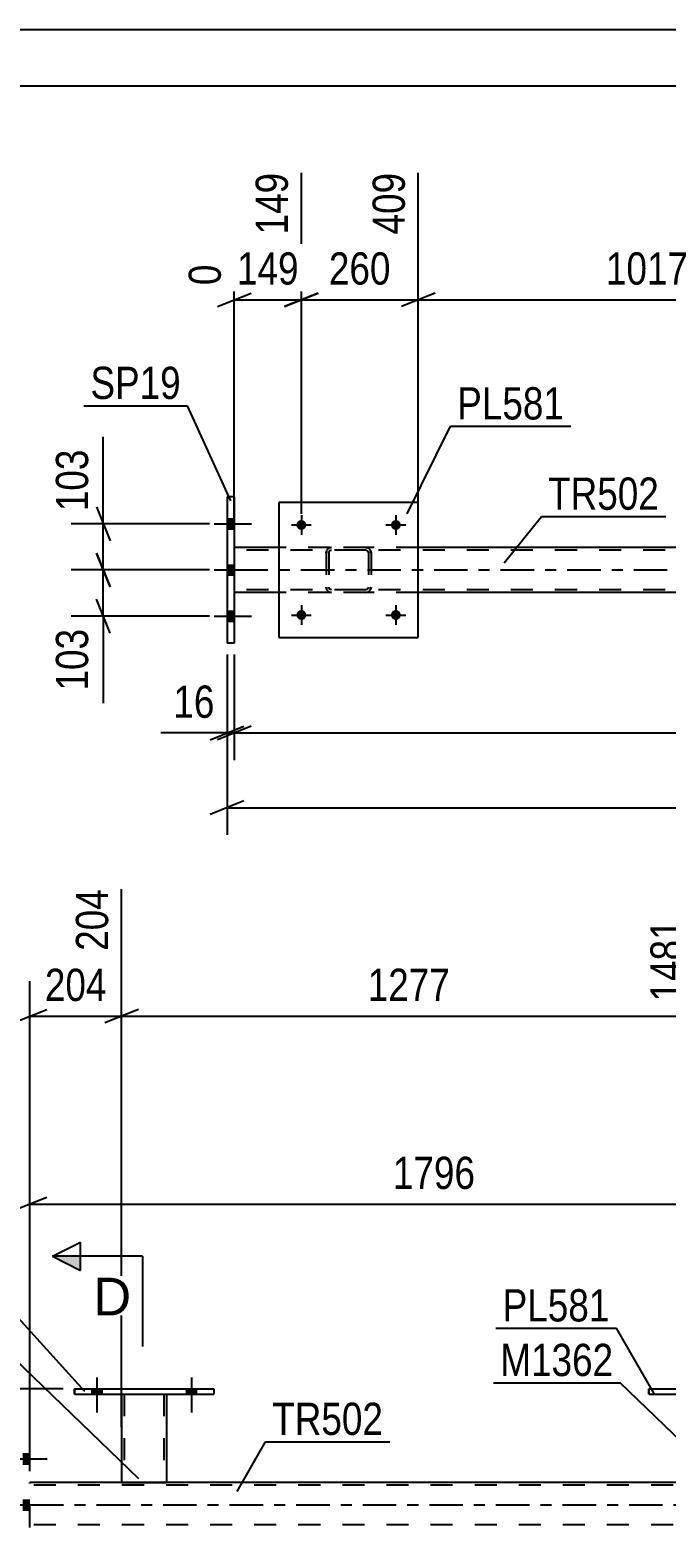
# Model space of a CAD drawing. Header units: millimetres. Extents: x 0 to 841, y 0 to 594.
# Drawn here: x 117 to 173.6, y 461.1 to 594 of the extents above; entities that cross this region are included whole.
import ezdxf

# ---------------------------------------------------------------- set-up
doc = ezdxf.new("R2010")
doc.units = ezdxf.units.MM
doc.linetypes.add('DXK_LINE_DOT2', pattern=[3.9198, 1.9599, -1.9599])
doc.linetypes.add('DXK_LINE_DOT3', pattern=[5.9187, 2.979, -0.9799, 0.9799, -0.9799])
doc.styles.add('Arial', font='ARIAL.TTF', dxfattribs={"height": 0.2})
doc.styles.add('Arial Narrow', font='ARIALN.TTF', dxfattribs={"height": 0.2})

# ---------------------------------------------------------------- blocks, each defined once
blk = doc.blocks.new('Unknown-318893340-1135')
at = {"color": 5, "linetype": 'Continuous'}
for p, q in [((841, 594), (0, 594)), ((836, 589), (5, 589))]:
    blk.add_line(p, q, dxfattribs=at)
blk = doc.blocks.new('Bolt-318893340-2874 - 2823')
at = {"linetype": 'Continuous'}
for points in [[(135.18, 549.69), (135.18, 550.57), (134.54, 550.57), (134.54, 549.69)], [(135.18, 549.69), (135.18, 550.57), (134.54, 550.57), (134.54, 549.69)], [(135.18, 549.69), (135.18, 550.57), (134.54, 550.57), (134.54, 549.69)], [(135.18, 545.59), (135.18, 546.47), (134.54, 546.47), (134.54, 545.59)], [(135.18, 545.59), (135.18, 546.47), (134.54, 546.47), (134.54, 545.59)], [(135.18, 541.49), (135.18, 542.37), (134.54, 542.37), (134.54, 541.49)], [(135.18, 541.49), (135.18, 542.37), (134.54, 542.37), (134.54, 541.49)], [(135.18, 541.49), (135.18, 542.37), (134.54, 542.37), (134.54, 541.49)]]:
    blk.add_hatch(color=1, dxfattribs=at).paths.add_polyline_path(points)
at = {"color": 1, "linetype": 'Continuous'}
for p, q in [((134.54, 550.57), (135.18, 550.57)), ((134.54, 550.57), (135.18, 550.57)), ((134.54, 550.57), (135.18, 550.57)), ((133.38, 550.13), (136.7, 550.13)), ((133.38, 550.13), (136.7, 550.13)), ((133.38, 550.13), (136.7, 550.13)), ((134.54, 549.69), (135.18, 549.69)), ((134.54, 549.69), (135.18, 549.69)), ((134.54, 549.69), (135.18, 549.69)), ((134.54, 546.47), (135.18, 546.47)), ((134.54, 546.47), (135.18, 546.47)), ((133.38, 546.03), (136.7, 546.03)), ((133.38, 546.03), (136.7, 546.03)), ((134.54, 545.59), (135.18, 545.59)), ((134.54, 545.59), (135.18, 545.59)), ((134.54, 542.37), (135.18, 542.37)), ((134.54, 542.37), (135.18, 542.37)), ((134.54, 542.37), (135.18, 542.37)), ((133.38, 541.93), (136.7, 541.93)), ((133.38, 541.93), (136.7, 541.93)), ((133.38, 541.93), (136.7, 541.93)), ((134.54, 541.49), (135.18, 541.49)), ((134.54, 541.49), (135.18, 541.49)), ((134.54, 541.49), (135.18, 541.49))]:
    blk.add_line(p, q, dxfattribs=at)
blk = doc.blocks.new('Part-318893340-2873 - 2823')
at = {"color": 2, "linetype": 'Continuous'}
for p, q in [((139.14, 548.03), (135.18, 548.03)), ((190.22, 548.03), (151.54, 548.03)), ((139.14, 544.03), (135.18, 544.03)), ((190.22, 544.03), (151.54, 544.03))]:
    blk.add_line(p, q, dxfattribs=at)
at = {"color": 7, "linetype": 'DXK_LINE_DOT2'}
for p, q in [((135.18, 548.03), (135.18, 544.03)), ((730.1, 547.79), (135.18, 547.79)), ((151.54, 548.03), (139.14, 548.03)), ((730.1, 544.27), (135.18, 544.27)), ((151.54, 544.03), (139.14, 544.03))]:
    blk.add_line(p, q, dxfattribs=at)
at = {"color": 7, "linetype": 'DXK_LINE_DOT3'}
blk.add_line((135.18, 546.03), (730.1, 546.03), dxfattribs=at)
blk = doc.blocks.new('Bolt-318893340-2895 - 2823')
at = {"linetype": 'Continuous'}
for points in [[(141.58, 550.03, -1), (140.7, 550.03, -1)], [(149.98, 550.03, -1), (149.1, 550.03, -1)]]:
    blk.add_hatch(color=1, dxfattribs=at).paths.add_polyline_path(points)
at = {"color": 1, "linetype": 'Continuous'}
for p, q in [((141.14, 550.91), (141.14, 549.15)), ((149.54, 550.91), (149.54, 549.15)), ((140.26, 550.03), (142.02, 550.03)), ((148.66, 550.03), (150.42, 550.03))]:
    blk.add_line(p, q, dxfattribs=at)
blk = doc.blocks.new('Bolt-318893340-2896 - 2823')
at = {"linetype": 'Continuous'}
for points in [[(141.58, 542.03, -1), (140.7, 542.03, -1)], [(149.98, 542.03, -1), (149.1, 542.03, -1)]]:
    blk.add_hatch(color=1, dxfattribs=at).paths.add_polyline_path(points)
at = {"color": 1, "linetype": 'Continuous'}
for p, q in [((141.14, 542.91), (141.14, 541.15)), ((149.54, 542.91), (149.54, 541.15)), ((140.26, 542.03), (142.02, 542.03)), ((148.66, 542.03), (150.42, 542.03))]:
    blk.add_line(p, q, dxfattribs=at)
blk = doc.blocks.new('Part-318893340-2921 - 2823')
at = {"color": 7, "linetype": 'DXK_LINE_DOT2'}
for p, q in [((143.34, 547.55), (143.37, 547.74)), ((143.37, 547.74), (143.34, 547.55)), ((143.34, 547.55), (143.34, 544.51)), ((143.58, 547.55), (143.59, 547.65)), ((143.58, 547.55), (143.58, 544.51)), ((143.59, 547.65), (143.65, 547.72)), ((143.63, 548), (143.82, 548.03)), ((143.82, 548.03), (143.63, 548)), ((143.65, 547.72), (143.72, 547.78)), ((143.72, 547.78), (143.82, 547.79)), ((146.86, 548.03), (143.82, 548.03)), ((146.86, 547.79), (143.82, 547.79)), ((146.86, 548.03), (147.04, 548)), ((147.04, 548), (146.86, 548.03)), ((146.86, 547.79), (146.95, 547.78)), ((146.95, 547.78), (147.02, 547.72)), ((147.02, 547.72), (147.08, 547.65)), ((147.08, 547.65), (147.1, 547.55)), ((147.1, 547.55), (147.1, 544.51)), ((147.3, 547.74), (147.34, 547.55)), ((147.34, 547.55), (147.3, 547.74)), ((147.34, 547.55), (147.34, 544.51)), ((143.37, 544.33), (143.34, 544.51)), ((143.34, 544.51), (143.37, 544.33)), ((143.59, 544.42), (143.58, 544.51)), ((143.65, 544.34), (143.59, 544.42)), ((143.82, 544.03), (143.63, 544.07)), ((143.63, 544.07), (143.82, 544.03)), ((143.72, 544.29), (143.65, 544.34)), ((143.82, 544.27), (143.72, 544.29)), ((146.86, 544.27), (143.82, 544.27)), ((146.86, 544.03), (143.82, 544.03)), ((146.95, 544.29), (146.86, 544.27)), ((147.04, 544.07), (146.86, 544.03)), ((146.86, 544.03), (147.04, 544.07)), ((147.02, 544.34), (146.95, 544.29)), ((147.08, 544.42), (147.02, 544.34)), ((147.1, 544.51), (147.08, 544.42)), ((147.34, 544.51), (147.3, 544.33)), ((147.3, 544.33), (147.34, 544.51))]:
    blk.add_line(p, q, dxfattribs=at)
for centre, start, end in [((143.82, 547.55), 112.5, 157.5), ((143.82, 547.55), 112.5, 157.5), ((146.86, 547.55), 22.5, 67.5), ((146.86, 547.55), 22.5, 67.5), ((143.82, 544.51), 202.5, 247.5), ((143.82, 544.51), 202.5, 247.5), ((146.86, 544.51), 292.5, 337.5), ((146.86, 544.51), 292.5, 337.5)]:
    blk.add_arc(centre, 0.48, start, end, dxfattribs=at)
blk = doc.blocks.new('Part-318893340-2926 - 2823')
at = {"color": 2, "linetype": 'Continuous'}
for p, q in [((139.14, 552.03), (139.14, 540.03)), ((151.54, 552.03), (139.14, 552.03)), ((151.54, 540.03), (151.54, 552.03)), ((139.14, 540.03), (151.54, 540.03))]:
    blk.add_line(p, q, dxfattribs=at)
blk = doc.blocks.new('Part-318893340-3023 - 2823')
at = {"color": 2, "linetype": 'Continuous'}
for p, q in [((135.18, 552.53), (134.54, 552.53)), ((134.54, 552.53), (134.54, 539.53)), ((135.18, 552.53), (135.18, 539.53)), ((135.18, 539.53), (134.54, 539.53))]:
    blk.add_line(p, q, dxfattribs=at)
blk = doc.blocks.new('Bolt-318893340-3743 - 3734')
at = {"linetype": 'Continuous'}
for points in [[(117.01, 466.64), (117.01, 467.52), (116.37, 467.52), (116.37, 466.64)], [(117.01, 466.64), (117.01, 467.52), (116.37, 467.52), (116.37, 466.64)], [(117.01, 466.64), (117.01, 467.52), (116.37, 467.52), (116.37, 466.64)], [(117.01, 462.54), (117.01, 463.42), (116.37, 463.42), (116.37, 462.54)], [(117.01, 462.54), (117.01, 463.42), (116.37, 463.42), (116.37, 462.54)], [(117.01, 458.44), (117.01, 459.32), (116.37, 459.32), (116.37, 458.44)], [(117.01, 458.44), (117.01, 459.32), (116.37, 459.32), (116.37, 458.44)], [(117.01, 458.44), (117.01, 459.32), (116.37, 459.32), (116.37, 458.44)]]:
    blk.add_hatch(color=1, dxfattribs=at).paths.add_polyline_path(points)
at = {"color": 1, "linetype": 'Continuous'}
for p, q in [((115.21, 467.08), (118.53, 467.08)), ((115.21, 467.08), (118.53, 467.08)), ((115.21, 467.08), (118.53, 467.08)), ((116.37, 467.52), (117.01, 467.52)), ((116.37, 467.52), (117.01, 467.52)), ((116.37, 467.52), (117.01, 467.52)), ((116.37, 466.64), (117.01, 466.64)), ((116.37, 466.64), (117.01, 466.64)), ((116.37, 466.64), (117.01, 466.64)), ((115.21, 462.98), (118.53, 462.98)), ((115.21, 462.98), (118.53, 462.98)), ((116.37, 463.42), (117.01, 463.42)), ((116.37, 463.42), (117.01, 463.42)), ((116.37, 462.54), (117.01, 462.54)), ((116.37, 462.54), (117.01, 462.54)), ((115.21, 458.88), (118.53, 458.88)), ((115.21, 458.88), (118.53, 458.88)), ((115.21, 458.88), (118.53, 458.88)), ((116.37, 459.32), (117.01, 459.32)), ((116.37, 459.32), (117.01, 459.32)), ((116.37, 459.32), (117.01, 459.32)), ((116.37, 458.44), (117.01, 458.44)), ((116.37, 458.44), (117.01, 458.44)), ((116.37, 458.44), (117.01, 458.44))]:
    blk.add_line(p, q, dxfattribs=at)
blk = doc.blocks.new('Part-318893340-3856 - 3734')
at = {"color": 2, "linetype": 'Continuous'}
blk.add_line((431.64, 464.98), (117.01, 464.98), dxfattribs=at)
at = {"color": 7, "linetype": 'DXK_LINE_DOT2'}
for p, q in [((117.01, 460.98), (117.01, 464.98)), ((754.32, 464.74), (117.01, 464.74)), ((754.32, 461.22), (117.01, 461.22))]:
    blk.add_line(p, q, dxfattribs=at)
at = {"color": 7, "linetype": 'DXK_LINE_DOT3'}
blk.add_line((117.01, 462.98), (754.32, 462.98), dxfattribs=at)
blk = doc.blocks.new('Bolt-318893340-3999 - 3734')
at = {"linetype": 'Continuous'}
for points in [[(122.52, 472.83), (123.4, 472.83), (123.4, 473.31), (122.52, 473.31)], [(130.92, 472.83), (131.8, 472.83), (131.8, 473.31), (130.92, 473.31)]]:
    blk.add_hatch(color=1, dxfattribs=at).paths.add_polyline_path(points)
at = {"color": 1, "linetype": 'Continuous'}
for p, q in [((122.52, 473.31), (122.52, 472.83)), ((122.96, 474.31), (122.96, 471.19)), ((123.4, 473.31), (123.4, 472.83)), ((130.92, 473.31), (130.92, 472.83)), ((131.36, 474.31), (131.36, 471.19)), ((131.8, 473.31), (131.8, 472.83))]:
    blk.add_line(p, q, dxfattribs=at)
blk = doc.blocks.new('Bolt-318893340-4000 - 3734')
at = {"linetype": 'Continuous'}
for points in [[(122.52, 472.83), (123.4, 472.83), (123.4, 473.31), (122.52, 473.31)], [(130.92, 472.83), (131.8, 472.83), (131.8, 473.31), (130.92, 473.31)]]:
    blk.add_hatch(color=1, dxfattribs=at).paths.add_polyline_path(points)
at = {"color": 1, "linetype": 'Continuous'}
for p, q in [((122.52, 473.31), (122.52, 472.83)), ((122.96, 474.31), (122.96, 471.19)), ((123.4, 473.31), (123.4, 472.83)), ((130.92, 473.31), (130.92, 472.83)), ((131.36, 474.31), (131.36, 471.19)), ((131.8, 473.31), (131.8, 472.83))]:
    blk.add_line(p, q, dxfattribs=at)
blk = doc.blocks.new('Part-318893340-4039 - 3734')
at = {"color": 2, "linetype": 'Continuous'}
for p, q in [((120.96, 472.83), (120.96, 473.31)), ((120.96, 473.31), (120.96, 473.31)), ((120.96, 473.31), (133.36, 473.31)), ((133.36, 473.31), (133.36, 472.83)), ((120.96, 472.83), (120.96, 472.83)), ((120.96, 472.83), (133.36, 472.83))]:
    blk.add_line(p, q, dxfattribs=at)
at = {"color": 7, "linetype": 'DXK_LINE_DOT2'}
for p, q in [((120.96, 473.31), (120.96, 472.83)), ((120.96, 473.31), (120.96, 473.31)), ((133.36, 473.31), (133.36, 472.83)), ((120.96, 472.83), (120.96, 472.83))]:
    blk.add_line(p, q, dxfattribs=at)
blk = doc.blocks.new('Part-318893340-4044 - 3734')
at = {"color": 2, "linetype": 'Continuous'}
for p, q in [((125.16, 472.83), (125.16, 464.99)), ((129.16, 472.83), (129.16, 464.99)), ((125.16, 464.99), (129.12, 464.99)), ((129.16, 464.99), (129.12, 464.99))]:
    blk.add_line(p, q, dxfattribs=at)
at = {"color": 7, "linetype": 'DXK_LINE_DOT2'}
for p, q in [((125.16, 472.83), (129.16, 472.83)), ((125.16, 472.83), (125.16, 472.83)), ((125.16, 472.83), (125.16, 472.83)), ((125.4, 472.83), (125.4, 464.99)), ((128.92, 472.83), (128.92, 464.99)), ((129.16, 472.83), (129.16, 472.83)), ((129.16, 472.83), (129.16, 472.83)), ((128.85, 464.99), (128.86, 464.99)), ((128.86, 464.99), (128.9, 464.99)), ((128.9, 464.99), (128.92, 464.99))]:
    blk.add_line(p, q, dxfattribs=at)
blk = doc.blocks.new('Part-318893340-4073 - 3734')
at = {"color": 2, "linetype": 'Continuous'}
for p, q in [((172.04, 472.83), (172.04, 473.31)), ((172.04, 473.31), (172.04, 473.31)), ((172.04, 473.31), (184.44, 473.31)), ((184.44, 473.31), (184.44, 472.83)), ((172.04, 472.83), (172.04, 472.83)), ((172.04, 472.83), (184.44, 472.83))]:
    blk.add_line(p, q, dxfattribs=at)
at = {"color": 7, "linetype": 'DXK_LINE_DOT2'}
for p, q in [((172.04, 473.31), (172.04, 472.83)), ((172.04, 473.31), (172.04, 473.31)), ((184.44, 473.31), (184.44, 472.83)), ((172.04, 472.83), (172.04, 472.83))]:
    blk.add_line(p, q, dxfattribs=at)
blk = doc.blocks.new('StraightDimension-318893340-3107 - 2823')
at = {"color": 7, "linetype": 'Continuous'}
for p, q in [((122.93, 547.53), (124.13, 544.53)), ((132.96, 546.03), (120.68, 546.03)), ((123.53, 541.93), (123.53, 546.03)), ((124.13, 540.43), (122.93, 543.43)), ((132.96, 541.93), (120.68, 541.93)), ((123.53, 541.93), (123.53, 534.19)), ((123.53, 541.93), (123.53, 534.19))]:
    blk.add_line(p, q, dxfattribs=at)
at = {"color": 0}
blk.add_wipeout([(122.78, 541.4), (118.58, 541.4), (118.58, 534.72), (122.78, 534.72)], dxfattribs=at)
at = {"color": 3, "style": 'Arial Narrow'}
blk.add_text('103', height=2.863, rotation=90.0002, dxfattribs=at).set_placement((122.18, 535.32))
blk = doc.blocks.new('StraightDimension-318893340-3055 - 2823')
at = {"color": 7, "linetype": 'Continuous'}
for p, q in [((134.54, 538.53), (134.54, 529.15)), ((135.18, 538.53), (135.18, 529.15)), ((133.04, 530.95), (136.04, 532.15)), ((136.68, 532.15), (133.68, 530.95)), ((134.54, 531.55), (128.64, 531.55)), ((134.54, 531.55), (128.64, 531.55)), ((134.54, 531.55), (135.18, 531.55))]:
    blk.add_line(p, q, dxfattribs=at)
at = {"color": 0}
blk.add_wipeout([(134.02, 532.3), (134.02, 536.5), (129.16, 536.5), (129.16, 532.3)], dxfattribs=at)
at = {"color": 3, "style": 'Arial Narrow'}
blk.add_text('16', height=2.863, dxfattribs=at).set_placement((129.76, 532.9))
blk = doc.blocks.new('StraightDimension-318893340-3065 - 2823')
at = {"color": 7, "linetype": 'Continuous'}
for p, q in [((135.18, 538.53), (135.18, 529.15)), ((136.68, 532.15), (133.68, 530.95)), ((135.18, 531.55), (767.22, 531.55))]:
    blk.add_line(p, q, dxfattribs=at)
blk = doc.blocks.new('StraightDimension-318893340-3120 - 2823')
at = {"color": 7, "linetype": 'Continuous'}
for p, q in [((123.53, 550.13), (123.53, 557.86)), ((123.53, 550.13), (123.53, 557.86)), ((122.93, 551.63), (124.13, 548.63)), ((132.96, 550.13), (120.68, 550.13)), ((123.53, 546.03), (123.53, 550.13)), ((124.13, 544.53), (122.93, 547.53)), ((132.96, 546.03), (120.68, 546.03))]:
    blk.add_line(p, q, dxfattribs=at)
at = {"color": 0}
blk.add_wipeout([(122.78, 557.34), (118.58, 557.34), (118.58, 550.65), (122.78, 550.65)], dxfattribs=at)
at = {"color": 3, "style": 'Arial Narrow'}
blk.add_text('103', height=2.863, rotation=90.0002, dxfattribs=at).set_placement((122.18, 551.25))
blk = doc.blocks.new('StraightDimension-318893340-3224 - 2823')
at = {"color": 7, "linetype": 'Continuous'}
for p, q in [((134.54, 538.53), (134.54, 522.51)), ((136.04, 525.51), (133.04, 524.31)), ((134.54, 524.91), (767.86, 524.91))]:
    blk.add_line(p, q, dxfattribs=at)
blk = doc.blocks.new('StraightDimension-318893340-7811 - 2823')
at = {"color": 7, "linetype": 'Continuous'}
for p, q in [((151.54, 548.71), (151.54, 581.32)), ((192.22, 551.03), (192.22, 578.64)), ((153.04, 570.63), (150.04, 569.43)), ((190.72, 569.43), (193.72, 570.63)), ((151.54, 570.03), (192.22, 570.03))]:
    blk.add_line(p, q, dxfattribs=at)
at = {"color": 0}
blk.add_wipeout([(176.13, 570.78), (176.13, 574.98), (167.62, 574.98), (167.62, 570.78)], dxfattribs=at)
at = {"color": 3, "style": 'Arial Narrow'}
blk.add_text('1017', height=2.863, dxfattribs=at).set_placement((168.22, 571.38))
at = {"color": 0, "linetype": 'Continuous'}
blk.add_wipeout([(191.62, 579.24), (187.42, 579.24), (187.42, 570.73), (191.62, 570.73)], dxfattribs=at)
at = {"color": 3, "linetype": 'Continuous', "style": 'Arial Narrow'}
blk.add_text('1426', height=2.863, rotation=90.0002, dxfattribs=at).set_placement((191.02, 571.33))
blk = doc.blocks.new('StraightDimension-318893340-7812 - 2823')
at = {"color": 7, "linetype": 'Continuous'}
for p, q in [((141.14, 551.03), (141.14, 581.32)), ((151.54, 548.71), (151.54, 581.32)), ((139.64, 569.43), (142.64, 570.63)), ((153.04, 570.63), (150.04, 569.43)), ((141.14, 570.03), (151.54, 570.03))]:
    blk.add_line(p, q, dxfattribs=at)
at = {"color": 0}
blk.add_wipeout([(149.68, 570.78), (149.68, 574.98), (142.99, 574.98), (142.99, 570.78)], dxfattribs=at)
at = {"color": 3, "style": 'Arial Narrow'}
blk.add_text('260', height=2.863, dxfattribs=at).set_placement((143.59, 571.38))
at = {"color": 0, "linetype": 'Continuous'}
blk.add_wipeout([(150.94, 581.92), (146.74, 581.92), (146.74, 575.23), (150.94, 575.23)], dxfattribs=at)
at = {"color": 3, "linetype": 'Continuous', "style": 'Arial Narrow'}
blk.add_text('409', height=2.863, rotation=90.0002, dxfattribs=at).set_placement((150.34, 575.83))
blk = doc.blocks.new('StraightDimension-318893340-7813 - 2823')
at = {"color": 7, "linetype": 'Continuous'}
for p, q in [((141.14, 551.03), (141.14, 581.32)), ((135.18, 549.64), (135.18, 573.16)), ((133.68, 569.43), (136.68, 570.63)), ((142.64, 570.63), (139.64, 569.43)), ((135.18, 570.03), (141.14, 570.03))]:
    blk.add_line(p, q, dxfattribs=at)
at = {"color": 0}
blk.add_wipeout([(141.5, 570.78), (141.5, 574.98), (134.82, 574.98), (134.82, 570.78)], dxfattribs=at)
at = {"color": 3, "style": 'Arial Narrow'}
blk.add_text('149', height=2.863, dxfattribs=at).set_placement((135.42, 571.38))
at = {"color": 0, "linetype": 'Continuous'}
for points in [[(140.54, 581.92), (136.34, 581.92), (136.34, 575.23), (140.54, 575.23)], [(134.58, 573.76), (130.38, 573.76), (130.38, 570.73), (134.58, 570.73)]]:
    blk.add_wipeout(points, dxfattribs=at)
at = {"color": 3, "linetype": 'Continuous', "style": 'Arial Narrow'}
for s, height, p in [('149', 2.863, (139.94, 575.83)), ('0', 2.86, (133.98, 571.33))]:
    blk.add_text(s, height=height, rotation=90.0002, dxfattribs=at).set_placement(p)
blk = doc.blocks.new('StraightDimension-318893340-10278 - 3734')
at = {"color": 7, "linetype": 'Continuous'}
for p, q in [((125.16, 469.91), (125.16, 517.68)), ((176.24, 473.83), (176.24, 515.01)), ((126.66, 507), (123.66, 505.8)), ((125.16, 506.4), (176.24, 506.4)), ((174.74, 505.8), (177.74, 507))]:
    blk.add_line(p, q, dxfattribs=at)
at = {"color": 0}
blk.add_wipeout([(154.95, 507.15), (154.95, 511.35), (146.44, 511.35), (146.44, 507.15)], dxfattribs=at)
at = {"color": 3, "style": 'Arial Narrow'}
blk.add_text('1277', height=2.863, dxfattribs=at).set_placement((147.04, 507.75))
at = {"color": 0, "linetype": 'Continuous'}
blk.add_wipeout([(175.64, 515.61), (171.44, 515.61), (171.44, 507.1), (175.64, 507.1)], dxfattribs=at)
at = {"color": 3, "linetype": 'Continuous', "style": 'Arial Narrow'}
blk.add_text('1481', height=2.863, rotation=90.0002, dxfattribs=at).set_placement((175.04, 507.7))
blk = doc.blocks.new('StraightDimension-318893340-4814 - 3734')
at = {"color": 7, "linetype": 'Continuous'}
blk.add_line((119.96, 473.31), (53.55, 473.31), dxfattribs=at)
blk = doc.blocks.new('StraightDimension-318893340-9625 - 3734')
at = {"color": 7, "linetype": 'Continuous'}
for p, q in [((188.86, 461.98), (188.86, 498.31)), ((117.01, 470.48), (117.01, 492.83)), ((118.51, 490.3), (115.51, 489.1)), ((117.01, 489.7), (188.86, 489.7)), ((187.36, 489.1), (190.36, 490.3))]:
    blk.add_line(p, q, dxfattribs=at)
at = {"color": 0}
blk.add_wipeout([(157.19, 490.45), (157.19, 494.65), (148.68, 494.65), (148.68, 490.45)], dxfattribs=at)
at = {"color": 3, "style": 'Arial Narrow'}
blk.add_text('1796', height=2.863, dxfattribs=at).set_placement((149.28, 491.05))
at = {"color": 0, "linetype": 'Continuous'}
for points in [[(188.26, 498.91), (184.06, 498.91), (184.06, 490.4), (188.26, 490.4)], [(116.41, 493.43), (112.21, 493.43), (112.21, 490.4), (116.41, 490.4)]]:
    blk.add_wipeout(points, dxfattribs=at)
at = {"color": 3, "linetype": 'Continuous', "style": 'Arial Narrow'}
for s, height, p in [('1796', 2.863, (187.66, 491)), ('0', 2.86, (115.81, 491))]:
    blk.add_text(s, height=height, rotation=90.0002, dxfattribs=at).set_placement(p)
blk = doc.blocks.new('StraightDimension-318893340-10279 - 3734')
at = {"color": 7, "linetype": 'Continuous'}
for p, q in [((125.16, 469.91), (125.16, 517.68)), ((117.01, 465.98), (117.01, 509.52)), ((115.51, 505.8), (118.51, 507)), ((117.01, 506.4), (125.16, 506.4)), ((126.66, 507), (123.66, 505.8))]:
    blk.add_line(p, q, dxfattribs=at)
at = {"color": 0}
blk.add_wipeout([(124.42, 507.15), (124.42, 511.35), (117.74, 511.35), (117.74, 507.15)], dxfattribs=at)
at = {"color": 0, "linetype": 'Continuous'}
blk.add_wipeout([(116.41, 510.12), (112.21, 510.12), (112.21, 507.1), (116.41, 507.1)], dxfattribs=at)
at = {"color": 3, "style": 'Arial Narrow'}
blk.add_text('204', height=2.863, dxfattribs=at).set_placement((118.34, 507.75))
at = {"color": 3, "linetype": 'Continuous', "style": 'Arial Narrow'}
blk.add_text('0', height=2.86, rotation=90.0002, dxfattribs=at).set_placement((115.81, 507.7))
at = {"color": 0, "linetype": 'Continuous'}
blk.add_wipeout([(124.56, 518.28), (120.36, 518.28), (120.36, 511.6), (124.56, 511.6)], dxfattribs=at)
at = {"color": 3, "linetype": 'Continuous', "style": 'Arial Narrow'}
blk.add_text('204', height=2.863, rotation=90.0002, dxfattribs=at).set_placement((123.96, 512.2))
blk = doc.blocks.new('Mark-318893340-2869 - 2823')
at = {"color": 0}
blk.add_wipeout([(172.94, 551.38), (172.94, 554.38), (163.08, 554.38), (163.08, 551.38)], dxfattribs=at)
blk.add_wipeout([(172.94, 551.38), (172.94, 554.38), (163.08, 554.38), (163.08, 551.38)], dxfattribs=at)
at = {"color": 30, "linetype": 'Continuous'}
for p, q in [((159.17, 546.67), (162.48, 550.78)), ((162.48, 550.78), (173.54, 550.78))]:
    blk.add_line(p, q, dxfattribs=at)
at = {"color": 3, "style": 'Arial Narrow'}
blk.add_text('TR502', height=2.863, dxfattribs=at).set_placement((163.08, 551.38))
blk = doc.blocks.new('Mark-318893340-2922 - 2823')
at = {"color": 0}
blk.add_wipeout([(164.51, 559.4), (164.51, 562.4), (155, 562.4), (155, 559.4)], dxfattribs=at)
blk.add_wipeout([(164.51, 559.4), (164.51, 562.4), (155, 562.4), (155, 559.4)], dxfattribs=at)
at = {"color": 30, "linetype": 'Continuous'}
for p, q in [((150.55, 551.03), (154.4, 558.8)), ((154.4, 558.8), (165.11, 558.8))]:
    blk.add_line(p, q, dxfattribs=at)
at = {"color": 3, "style": 'Arial Narrow'}
blk.add_text('PL581', height=2.863, dxfattribs=at).set_placement((155, 559.4))
blk = doc.blocks.new('Mark-318893340-3019 - 2823')
at = {"color": 0}
blk.add_wipeout([(130.43, 561.22), (130.43, 564.22), (122.39, 564.22), (122.39, 561.22)], dxfattribs=at)
blk.add_wipeout([(130.43, 561.22), (130.43, 564.22), (122.39, 564.22), (122.39, 561.22)], dxfattribs=at)
at = {"color": 30, "linetype": 'Continuous'}
for p in [(121.79, 560.62), (134.86, 552.17)]:
    blk.add_line(p, (131.03, 560.62), dxfattribs=at)
at = {"color": 3, "style": 'Arial Narrow'}
blk.add_text('SP19', height=2.863, dxfattribs=at).set_placement((122.39, 561.22))
blk = doc.blocks.new('Mark-318893340-3852 - 3734')
at = {"color": 0}
blk.add_wipeout([(148.41, 469.2), (148.41, 472.2), (138.55, 472.2), (138.55, 469.2)], dxfattribs=at)
blk.add_wipeout([(148.41, 469.2), (148.41, 472.2), (138.55, 472.2), (138.55, 469.2)], dxfattribs=at)
at = {"color": 30, "linetype": 'Continuous'}
for p, q in [((135.42, 464.17), (137.95, 468.6)), ((137.95, 468.6), (149.01, 468.6))]:
    blk.add_line(p, q, dxfattribs=at)
at = {"color": 3, "style": 'Arial Narrow'}
blk.add_text('TR502', height=2.863, dxfattribs=at).set_placement((138.55, 469.2))
blk = doc.blocks.new('SectionMark-318893340-5212 - 3734')
at = {"linetype": 'Continuous'}
for points in [[(121.51, 485.07), (121.51, 483.82), (119.01, 485.07)], [(121.51, 450.81), (121.51, 449.56), (119.01, 449.56)]]:
    blk.add_hatch(color=6, dxfattribs=at).paths.add_polyline_path(points)
at = {"color": 6, "linetype": 'Continuous'}
for p, q in [((119.01, 485.07), (121.51, 486.32)), ((127.01, 485.07), (119.01, 485.07)), ((119.01, 485.07), (121.51, 483.82)), ((121.51, 483.82), (121.51, 486.32)), ((127.01, 485.07), (127.01, 477.07)), ((127.01, 449.56), (127.01, 457.56)), ((119.01, 449.56), (121.51, 450.81)), ((121.51, 450.81), (121.51, 448.31)), ((127.01, 449.56), (119.01, 449.56)), ((121.51, 448.31), (119.01, 449.56))]:
    blk.add_line(p, q, dxfattribs=at)
at = {"color": 0, "linetype": 'Continuous'}
for points in [[(126.01, 479.82), (126.01, 483.32), (122.64, 483.32), (122.64, 479.82)], [(126.01, 451.31), (126.01, 454.81), (122.64, 454.81), (122.64, 451.31)]]:
    blk.add_wipeout(points, dxfattribs=at)
at = {"color": 3, "linetype": 'Continuous', "style": 'Arial'}
for p in [(122.64, 479.82), (122.64, 451.31)]:
    blk.add_text('D', height=3.34, dxfattribs=at).set_placement(p)
blk = doc.blocks.new('Mark-318893340-4035 - 3734')
at = {"color": 0}
blk.add_wipeout([(113.33, 482.42), (113.33, 485.42), (103.83, 485.42), (103.83, 482.42)], dxfattribs=at)
blk.add_wipeout([(113.33, 482.42), (113.33, 485.42), (103.83, 485.42), (103.83, 482.42)], dxfattribs=at)
at = {"color": 30, "linetype": 'Continuous'}
for p in [(103.23, 481.82), (121.88, 473.06)]:
    blk.add_line(p, (113.93, 481.82), dxfattribs=at)
at = {"color": 3, "style": 'Arial Narrow'}
blk.add_text('PL581', height=2.863, dxfattribs=at).set_placement((103.83, 482.42))
blk = doc.blocks.new('Mark-318893340-4040 - 3734')
at = {"color": 0}
blk.add_wipeout([(114.18, 477.39), (114.18, 480.39), (104.13, 480.39), (104.13, 477.39)], dxfattribs=at)
blk.add_wipeout([(114.18, 477.39), (114.18, 480.39), (104.13, 480.39), (104.13, 477.39)], dxfattribs=at)
at = {"color": 30, "linetype": 'Continuous'}
for p in [(103.53, 476.79), (126.7, 465.31)]:
    blk.add_line(p, (114.78, 476.79), dxfattribs=at)
at = {"color": 3, "style": 'Arial Narrow'}
blk.add_text('M1362', height=2.863, dxfattribs=at).set_placement((104.13, 477.39))
blk = doc.blocks.new('Mark-318893340-4064 - 3734')
at = {"color": 0}
blk.add_wipeout([(168.89, 474.43), (168.89, 477.43), (158.83, 477.43), (158.83, 474.43)], dxfattribs=at)
blk.add_wipeout([(168.89, 474.43), (168.89, 477.43), (158.83, 477.43), (158.83, 474.43)], dxfattribs=at)
at = {"color": 30, "linetype": 'Continuous'}
for p in [(158.23, 473.83), (177.54, 466.08)]:
    blk.add_line(p, (169.49, 473.83), dxfattribs=at)
at = {"color": 3, "style": 'Arial Narrow'}
blk.add_text('M1362', height=2.863, dxfattribs=at).set_placement((158.83, 474.43))
blk = doc.blocks.new('Mark-318893340-4069 - 3734')
at = {"color": 0}
blk.add_wipeout([(168.55, 479.28), (168.55, 482.28), (159.04, 482.28), (159.04, 479.28)], dxfattribs=at)
blk.add_wipeout([(168.55, 479.28), (168.55, 482.28), (159.04, 482.28), (159.04, 479.28)], dxfattribs=at)
at = {"color": 30, "linetype": 'Continuous'}
for p in [(158.44, 478.68), (172.55, 472.83)]:
    blk.add_line(p, (169.15, 478.68), dxfattribs=at)
at = {"color": 3, "style": 'Arial Narrow'}
blk.add_text('PL581', height=2.863, dxfattribs=at).set_placement((159.04, 479.28))

msp = doc.modelspace()

# ---------------------------------------------------------------- block references
for name in ['Unknown-318893340-1135', 'Part-318893340-3023 - 2823', 'Part-318893340-2926 - 2823', 'Bolt-318893340-2874 - 2823', 'Bolt-318893340-2895 - 2823', 'Part-318893340-2873 - 2823', 'Part-318893340-2921 - 2823', 'Bolt-318893340-2896 - 2823', 'Part-318893340-4039 - 3734', 'Bolt-318893340-3999 - 3734', 'Bolt-318893340-4000 - 3734', 'Part-318893340-4073 - 3734', 'Part-318893340-4044 - 3734', 'Bolt-318893340-3743 - 3734', 'Part-318893340-3856 - 3734']:
    msp.add_blockref(name, (0, 0))

# ---------------------------------------------------------------- next in the draw order: block references
for name in ['StraightDimension-318893340-7811 - 2823', 'StraightDimension-318893340-3107 - 2823', 'StraightDimension-318893340-10278 - 3734']:
    msp.add_blockref(name, (0, 0))

# ---------------------------------------------------------------- next in the draw order: block references
for name in ['StraightDimension-318893340-7812 - 2823', 'StraightDimension-318893340-3120 - 2823', 'Mark-318893340-2869 - 2823', 'StraightDimension-318893340-3055 - 2823', 'StraightDimension-318893340-4814 - 3734']:
    msp.add_blockref(name, (0, 0))

# ---------------------------------------------------------------- next in the draw order: block references
for name in ['StraightDimension-318893340-7813 - 2823', 'Mark-318893340-2922 - 2823', 'StraightDimension-318893340-3065 - 2823', 'StraightDimension-318893340-9625 - 3734']:
    msp.add_blockref(name, (0, 0))

# ---------------------------------------------------------------- next in the draw order: block references
for name in ['Mark-318893340-3019 - 2823', 'StraightDimension-318893340-3224 - 2823', 'StraightDimension-318893340-10279 - 3734', 'Mark-318893340-4064 - 3734', 'Mark-318893340-3852 - 3734']:
    msp.add_blockref(name, (0, 0))

# ---------------------------------------------------------------- next in the draw order: block references
for name in ['SectionMark-318893340-5212 - 3734', 'Mark-318893340-4069 - 3734']:
    msp.add_blockref(name, (0, 0))

# ---------------------------------------------------------------- next in the draw order: block references
msp.add_blockref('Mark-318893340-4035 - 3734', (0, 0))

# ---------------------------------------------------------------- next in the draw order: block references
msp.add_blockref('Mark-318893340-4040 - 3734', (0, 0))

doc.saveas('drawing.dxf')
